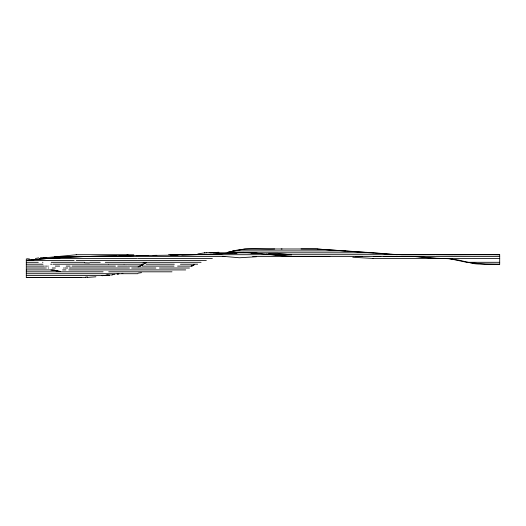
<?xml version="1.0" encoding="UTF-8"?>
<svg xmlns="http://www.w3.org/2000/svg" width="526" height="526" viewBox="0 0 526 526"><rect width="100%" height="100%" fill="white"/><g stroke="black" fill="none" stroke-linecap="round" stroke-linejoin="round"><path stroke-width="0.79" d="M145.636 262.961L141.244 265.847M139.686 266.195L142.835 264.578L138.082 266.912M194.627 264.65L191.129 266.038M192.01 265.735L193.759 265.032M232.078 251.303L230.717 251.625M232.531 251.191C246.24 247.398 260.672 249.436 274.671 248.995M227.988 252.283L244.84 248.995L317.546 248.995M229.809 251.836L227.988 252.243M35.38 258.509L38.641 257.885M197.861 253.874L204.897 252.822M221.84 253.756L226.693 253.184L231.848 253.262M138.128 273.152L141.514 272.659M43.408 257.937L76.494 254.735M108.165 274.848L106.068 275.111M110.118 274.855L102.123 275.729M112.518 274.565L114.911 274.283M117.311 274L118.915 273.809L117.048 273.941M103.97 275.361L101.866 275.591M142.842 263.184L146.327 262.809M87.599 276.932L85.495 277.136M34.157 259.712C61.667 256.964 89.335 256.123 116.969 256.03M223.445 256.537L224.885 256.399M33.697 259.752L26.3 260.298M111.065 275.039L112.649 274.894M95.903 276.808L87.145 277.412M234.793 253.269L236.983 253.137M40.403 257.727L46.709 257.47M256.543 256.727L239.435 257.766L222.603 256.274M27.122 258.759L29.476 258.97M209.986 252.756L218.915 252.27M215.193 254.209L243.163 252.335L261.882 253.611M214.733 254.236L212.879 254.314M268.53 253.341L277.61 253.322L291.588 254.886L269.476 254.314M81.109 277.458L66.079 277.432M235.996 252.802C166.183 257.516 95.962 253.085 26.3 260.403L74.14 260.403M251.034 253.269L255.932 253.124M206.626 252.671L215.41 252.467M212.419 254.334L181.832 254.926M26.3 258.838L26.3 277.518L65.618 277.432M301.063 248.936L316.336 248.982L397.202 254.702M118.823 255.998L133.637 255.721M153.092 255.412L156.801 255.347M148.457 255.485L136.412 255.675M178.123 254.992L170.707 255.11M315.482 256.583L292.311 256.583L276.176 255.025M232.551 250.902L345.404 250.902M204.298 252.802L206.593 252.802M213.129 252.802L373.513 252.802M471.934 254.669L492.527 254.663M76.198 254.702L127.93 254.702M168.609 254.702L499.7 254.702L499.7 264.243L478.404 264.039A52.659 52.659 0 0 1 473.564 263.559L458.462 260.068L448.369 258.693L431.018 258.056L414.639 256.563L396.111 256.616M434.903 254.669L401.982 254.735L390.404 254.203M453.425 254.768L471.704 254.669M316.869 256.583L329.848 256.609M355.793 256.603L362.282 256.603M383.599 256.596L395.184 256.616M54.599 256.603L222.998 256.603M252.704 256.603L473.926 256.603M474.432 256.603L499.7 256.603M373.401 256.603L380.817 256.596M39.384 258.503L136.813 258.503M137.608 258.503L212.359 258.503M372.789 258.503L499.7 258.503M76.277 260.403L206.33 260.403M26.3 262.303L38.293 262.303M42.514 262.303L42.935 262.303M51.193 262.303L84.528 262.303M89.939 262.303L100.249 262.303M105.285 262.303L201.07 262.303M448.724 258.503L466.654 262.303L499.7 262.303M26.3 264.21L42.987 264.21M50.647 264.21L51.778 264.21M52.889 264.21L108.612 264.21M108.829 264.21L123.926 264.21M124.156 264.21L142.474 264.21M146.09 264.21L174.323 264.21M180.444 264.21L197.671 264.21M26.951 266.11L44.388 266.11M45.506 266.11L46.623 266.11M47.636 266.11L48.3 266.11M55.302 266.11L59.655 266.11M66.151 266.11L70.182 266.11M71.963 266.11L115.47 266.11M117.712 266.11L126.891 266.11M127.502 266.11L140.633 266.11M142.388 266.11L174.021 266.11M177.584 266.11L192.358 266.11M26.99 268.01L45.006 268.01M45.644 268.01L46.334 268.01M48.208 268.01L48.694 268.01M52.265 268.01L55.394 268.01M63.508 268.01L64.133 268.01M64.961 268.01L67.755 268.01M69.248 268.01L70.043 268.01M70.445 268.01L129.468 268.01M131.671 268.01L155.841 268.01M159.437 268.01L189.472 268.01M26.3 269.91L54.434 269.91M62.587 269.91L65.96 269.91M68.794 269.91L185.698 269.91M26.3 271.81L103.096 271.81M108.731 271.81L171.989 271.81M26.3 273.711L137.805 273.711M26.3 275.611L109.914 275.611M26.3 277.518L85.962 277.518M281.154 248.995L282.081 248.995M435.83 254.669L452.958 254.768M492.757 254.663L499.7 254.748M89.381 262.882L84.574 262.77M127.134 254.709L133.814 254.808M499.7 264.322L485.577 264.203L466.654 262.303M352.795 257.24L373.105 258.47M365.886 252.289L371.441 252.658M365.419 252.256L317.724 249.074M372.369 252.723L377.924 253.131M378.391 253.164L389.944 254.163M252.395 252.802L289.773 256.603M266.498 254.019L275.946 254.998M417.723 256.603L437.619 258.503M50.956 270.088L57.249 270.89M52.475 270.239L57.143 270.87M56.42 270.693L60.398 271.396M56.828 270.528L58.886 271.508M122.893 273.316A62.535 62.535 0 0 1 121.96 273.448M218.967 254.393A105.568 71.076 79 0 1 221.84 253.749"/></g></svg>
